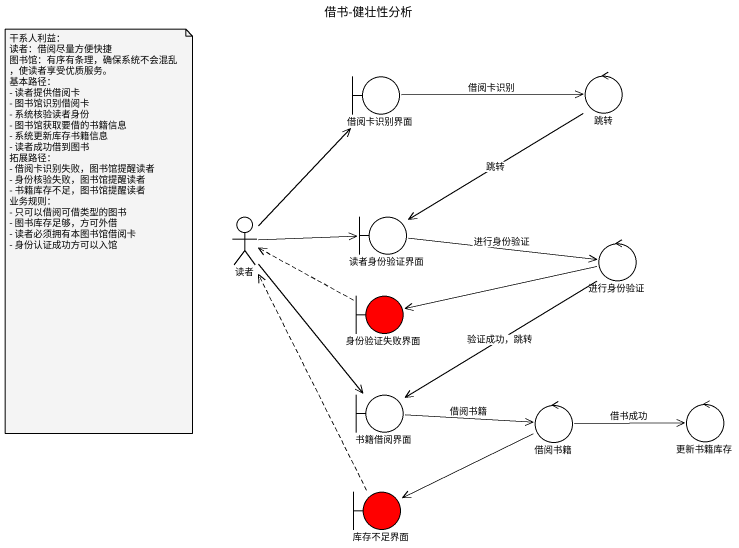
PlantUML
@startuml
title 借书-健壮性分析
boundary 借阅卡识别界面
control 跳转
actor 读者
boundary 读者身份验证界面
control 进行身份验证
boundary 身份验证失败界面 #FF0000
boundary 书籍借阅界面
control 借阅书籍
control 更新书籍库存
boundary 库存不足界面 #FF0000
借阅卡识别界面 -right-> 跳转 : 借阅卡识别
跳转 --> 读者身份验证界面 : 跳转
读者 -up-> 借阅卡识别界面
读者 -right-> 读者身份验证界面
读者 --> 书籍借阅界面
读者身份验证界面 -right-> 进行身份验证 : 进行身份验证
进行身份验证 -left-> 身份验证失败界面
进行身份验证 --> 书籍借阅界面 : 验证成功，跳转
身份验证失败界面 .left.> 读者
书籍借阅界面 -right-> 借阅书籍 : 借阅书籍
借阅书籍 -right-> 更新书籍库存 : 借书成功
借阅书籍 -left-> 库存不足界面
库存不足界面 .up.> 读者
note as N1
  干系人利益：
  读者：借阅尽量方便快捷
  图书馆：有序有条理，确保系统不会混乱，使读者享受优质服务。
  基本路径：
  - 读者提供借阅卡
  - 图书馆识别借阅卡
  - 系统核验读者身份
  - 图书馆获取要借的书籍信息
  - 系统更新库存书籍信息
  - 读者成功借到图书
  拓展路径：
  - 借阅卡识别失败，图书馆提醒读者
  - 身份核验失败，图书馆提醒读者
  - 书籍库存不足，图书馆提醒读者
  业务规则：
  - 只可以借阅可借类型的图书
  - 图书库存足够，方可外借
  - 读者必须拥有本图书馆借阅卡
  - 身份认证成功方可以入馆
end note
@enduml
